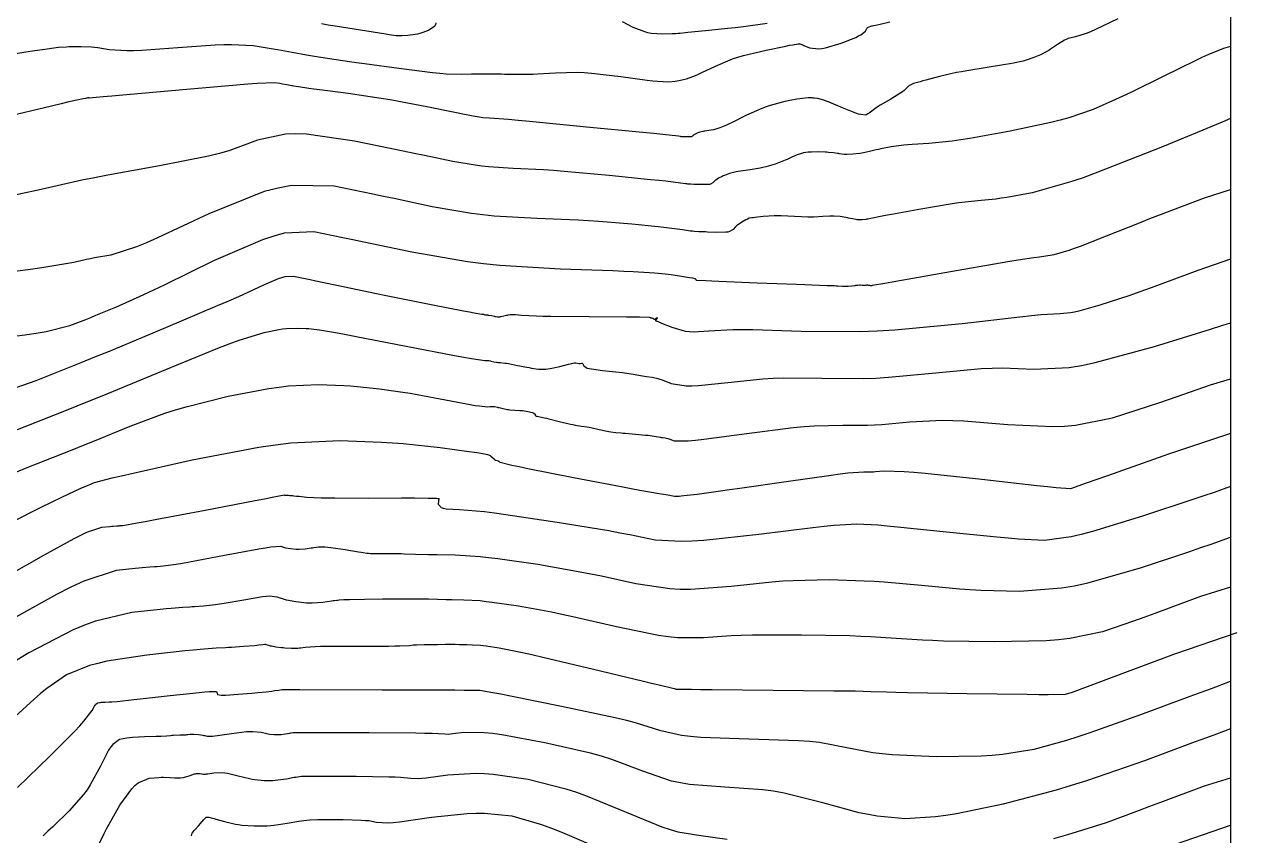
# Model space of a CAD drawing. Header units: metres. Extents: x 837117 to 838479, y 1189012 to 1191015.
# Drawn here: x 838353.4 to 838477.1, y 1190244.9 to 1190327.7 of the extents above; entities that cross this region are included whole.
import ezdxf

# ---------------------------------------------------------------- set-up
doc = ezdxf.new("R2010")
doc.units = ezdxf.units.M
doc.header["$LTSCALE"] = 0.3
for name, color, linetype in [('COTAS 10', 1, 'Continuous'), ('COTAS INT', 252, 'Continuous'), ('MARCO IMP', 130, 'Continuous')]:
    doc.layers.add(name, color=color, linetype=linetype)

msp = doc.modelspace()

# ---------------------------------------------------------------- linework, layer by layer
at = {"layer": 'COTAS 10'}
for points in [[(838476.51, 1190318.05), (838475.66, 1190317.7), (838469.57, 1190315.18), (838462.97, 1190312.58), (838461.46, 1190312.03), (838460.09, 1190311.56), (838456.27, 1190310.49), (838453.69, 1190310.02), (838453.1, 1190309.93), (838452.57, 1190309.85), (838451.07, 1190309.7), (838449.42, 1190309.54), (838448.79, 1190309.45), (838448.09, 1190309.35), (838444.91, 1190308.82), (838441.9, 1190308.28), (838441.29, 1190308.17), (838440.79, 1190308.07), (838439.82, 1190307.88), (838439.49, 1190307.81), (838439.39, 1190307.79), (838439.29, 1190307.78), (838438.91, 1190307.74), (838438.52, 1190307.73), (838438.42, 1190307.74), (838438.31, 1190307.75), (838437.95, 1190307.82), (838437.54, 1190307.91), (838437.41, 1190307.94), (838437.26, 1190307.97), (838436.68, 1190308.06), (838436.02, 1190308.12), (838435.83, 1190308.12), (838435.63, 1190308.12), (838434.89, 1190308.06), (838433.99, 1190308.01), (838433.69, 1190308), (838433.37, 1190308.01), (838432.03, 1190308.08), (838430.64, 1190308.15), (838430.29, 1190308.15), (838429.95, 1190308.15), (838428.83, 1190308.07), (838427.98, 1190307.97), (838427.81, 1190307.95), (838427.67, 1190307.93), (838427.39, 1190307.89), (838427.22, 1190307.8), (838427.14, 1190307.76), (838427.06, 1190307.72), (838426.64, 1190307.48), (838426.2, 1190307.19), (838426.1, 1190307.11), (838426.01, 1190307.03), (838425.75, 1190306.75), (838425.37, 1190306.53), (838425.21, 1190306.49), (838425.01, 1190306.47), (838424.09, 1190306.45), (838423.14, 1190306.49), (838422.93, 1190306.5), (838422.74, 1190306.51), (838422.24, 1190306.52), (838421.77, 1190306.55), (838421.6, 1190306.56), (838421.41, 1190306.59), (838420.58, 1190306.71), (838419.22, 1190306.89), (838418.69, 1190306.95), (838418.1, 1190307.02), (838415.42, 1190307.29), (838412.04, 1190307.56), (838411.01, 1190307.63), (838409.94, 1190307.69), (838405.73, 1190307.86), (838401.36, 1190308.12), (838400.2, 1190308.25), (838399.05, 1190308.39), (838395.06, 1190309.07), (838391.17, 1190309.89), (838390.09, 1190310.11), (838389, 1190310.34), (838385.06, 1190311.15), (838380.69, 1190311.22), (838379.33, 1190310.97), (838377.91, 1190310.61), (838372.26, 1190308.36), (838367.04, 1190305.89), (838365.9, 1190305.39), (838364.88, 1190304.97), (838362.26, 1190304.14), (838360.61, 1190303.84), (838360.19, 1190303.76), (838359.79, 1190303.68), (838358.49, 1190303.39), (838356.23, 1190302.99), (838355.23, 1190302.84), (838354.07, 1190302.68), (838348.49, 1190301.94)], [(838476.51, 1190285.94), (838470.17, 1190283.82), (838463.96, 1190281.62), (838462.76, 1190281.2), (838461.79, 1190280.86), (838460.17, 1190280.29), (838458.7, 1190280.41), (838457.82, 1190280.5), (838456.74, 1190280.62), (838451.12, 1190281.24), (838445.36, 1190281.85), (838444.18, 1190281.96), (838443.19, 1190282.04), (838441.12, 1190282.1), (838440.28, 1190282.03), (838440.06, 1190282.01), (838439.84, 1190282), (838439.1, 1190282.01), (838437.46, 1190281.88), (838436.67, 1190281.78), (838435.74, 1190281.66), (838431.18, 1190281.02), (838426.43, 1190280.34), (838425.39, 1190280.19), (838424.46, 1190280.06), (838422.08, 1190279.73), (838420.73, 1190279.57), (838420.46, 1190279.54), (838420.24, 1190279.52), (838419.78, 1190279.51), (838419.44, 1190279.58), (838419.28, 1190279.61), (838419.1, 1190279.64), (838418.21, 1190279.78), (838416.23, 1190280.14), (838415.35, 1190280.3), (838414.33, 1190280.5), (838409.47, 1190281.43), (838404.81, 1190282.35), (838403.91, 1190282.54), (838403.18, 1190282.69), (838401.98, 1190282.99), (838401.89, 1190283.08), (838401.86, 1190283.09), (838401.82, 1190283.11), (838401.68, 1190283.14), (838401.52, 1190283.19), (838401.48, 1190283.22), (838401.43, 1190283.25), (838401.24, 1190283.43), (838401.05, 1190283.61), (838401, 1190283.65), (838400.94, 1190283.69), (838400.73, 1190283.78), (838399.85, 1190283.93), (838399.38, 1190284), (838398.8, 1190284.08), (838395.85, 1190284.48), (838392.08, 1190284.88), (838390.99, 1190284.96), (838389.87, 1190285.04), (838385.62, 1190285.2), (838380.63, 1190284.95), (838379.05, 1190284.76), (838377.37, 1190284.52), (838370.57, 1190283.22), (838364.54, 1190281.87), (838363.35, 1190281.6), (838362.37, 1190281.37), (838360.57, 1190280.9), (838360.08, 1190280.7), (838359.93, 1190280.64), (838359.78, 1190280.57), (838359.16, 1190280.33), (838357.22, 1190279.42), (838356.24, 1190278.94), (838355.05, 1190278.35), (838349.16, 1190275.42)], [(838352.73, 1190249.84), (838355.99, 1190253), (838358.58, 1190255.59), (838359.1, 1190256.14), (838359.52, 1190256.61), (838360.35, 1190257.68), (838360.59, 1190258.15), (838360.65, 1190258.25), (838360.71, 1190258.32), (838360.91, 1190258.47), (838361.14, 1190258.51), (838361.21, 1190258.52), (838361.3, 1190258.53), (838361.66, 1190258.54), (838362.09, 1190258.56), (838362.22, 1190258.57), (838362.36, 1190258.58), (838362.9, 1190258.62), (838364.08, 1190258.75), (838364.62, 1190258.8), (838365.26, 1190258.88), (838368.33, 1190259.22), (838371.29, 1190259.54), (838371.86, 1190259.59), (838372.31, 1190259.63), (838373.05, 1190259.63), (838373.08, 1190259.53), (838373.09, 1190259.5), (838373.1, 1190259.46), (838373.15, 1190259.34), (838373.51, 1190259.26), (838373.71, 1190259.25), (838373.96, 1190259.26), (838375.25, 1190259.35), (838376.65, 1190259.47), (838376.97, 1190259.5), (838377.27, 1190259.53), (838378.1, 1190259.61), (838378.7, 1190259.68), (838378.84, 1190259.7), (838378.98, 1190259.72), (838379.41, 1190259.78), (838379.72, 1190259.82), (838379.78, 1190259.83), (838379.83, 1190259.84), (838379.92, 1190259.85), (838379.94, 1190259.84), (838379.95, 1190259.84), (838379.96, 1190259.84), (838379.99, 1190259.84), (838380, 1190259.84), (838380.02, 1190259.84), (838380.02, 1190259.84), (838380.02, 1190259.84), (838380.03, 1190259.84), (838381.55, 1190259.84), (838389.93, 1190259.81), (838396.16, 1190259.79), (838397.35, 1190259.79), (838398.3, 1190259.78), (838399.83, 1190259.77), (838399.84, 1190259.77), (838399.85, 1190259.77), (838399.86, 1190259.78), (838399.92, 1190259.78), (838401.23, 1190259.54), (838402.04, 1190259.38), (838403.04, 1190259.18), (838408.24, 1190258.14), (838413.71, 1190256.98), (838414.87, 1190256.7), (838415.87, 1190256.44), (838418.24, 1190255.68), (838420.48, 1190255.16), (838421.4, 1190255.06), (838422.46, 1190254.97), (838427.37, 1190254.81), (838432.42, 1190254.64), (838433.56, 1190254.55), (838434.58, 1190254.45), (838437.37, 1190253.93), (838440.02, 1190253.4), (838440.96, 1190253.3), (838441.99, 1190253.21), (838446.46, 1190253.01), (838451.07, 1190253.08), (838452.18, 1190253.14), (838453.23, 1190253.23), (838456.46, 1190253.74), (838459.81, 1190254.67), (838460.95, 1190255.04), (838462.18, 1190255.44), (838467.34, 1190257.28), (838472.38, 1190259.15), (838473.52, 1190259.57), (838474.55, 1190259.95), (838476.51, 1190260.68)]]:
    msp.add_lwpolyline(points, dxfattribs=at)
at = {"layer": 'COTAS INT'}
for points in [[(838349.13, 1190324.11), (838353.59, 1190324.85), (838354.51, 1190324.99), (838355.28, 1190325.11), (838356.93, 1190325.34), (838357.73, 1190325.39), (838357.98, 1190325.4), (838358.23, 1190325.4), (838359.22, 1190325.41), (838360.3, 1190325.36), (838360.61, 1190325.34), (838360.92, 1190325.3), (838362.08, 1190325.11), (838363.88, 1190325), (838364.6, 1190325.01), (838365.41, 1190325.04), (838369.11, 1190325.31), (838372.91, 1190325.58), (838373.78, 1190325.61), (838374.57, 1190325.62), (838376.77, 1190325.5), (838378.41, 1190325.25), (838378.84, 1190325.18), (838379.27, 1190325.1), (838380.76, 1190324.83), (838382.22, 1190324.56), (838382.63, 1190324.48), (838383.04, 1190324.41), (838384.57, 1190324.17), (838386.6, 1190323.88), (838387.33, 1190323.77), (838388.14, 1190323.66), (838391.66, 1190323.19), (838395.08, 1190322.77), (838395.82, 1190322.69), (838396.46, 1190322.63), (838398.05, 1190322.57), (838399.07, 1190322.61), (838399.36, 1190322.62), (838399.65, 1190322.63), (838400.71, 1190322.63), (838401.81, 1190322.61), (838402.12, 1190322.61), (838402.43, 1190322.6), (838403.58, 1190322.57), (838404.92, 1190322.57), (838405.34, 1190322.58), (838405.79, 1190322.61), (838407.63, 1190322.73), (838409.87, 1190322.78), (838410.57, 1190322.74), (838411.31, 1190322.69), (838414.28, 1190322.35), (838416.98, 1190321.98), (838417.55, 1190321.91), (838418.04, 1190321.86), (838419.18, 1190321.79), (838419.84, 1190321.86), (838420.04, 1190321.89), (838420.23, 1190321.93), (838420.99, 1190322.12), (838421.92, 1190322.46), (838422.23, 1190322.59), (838422.57, 1190322.74), (838423.96, 1190323.41), (838425.69, 1190324.14), (838426.23, 1190324.32), (838426.81, 1190324.49), (838429.11, 1190325.05), (838431.13, 1190325.45), (838431.52, 1190325.53), (838431.84, 1190325.59), (838432.39, 1190325.69), (838432.47, 1190325.69), (838432.49, 1190325.69), (838432.51, 1190325.68), (838432.57, 1190325.68), (838432.76, 1190325.61), (838432.86, 1190325.57), (838432.98, 1190325.52), (838433.56, 1190325.28), (838434.49, 1190325.17), (838434.82, 1190325.2), (838435.19, 1190325.27), (838436.78, 1190325.75), (838438.27, 1190326.34), (838438.56, 1190326.48), (838438.8, 1190326.61), (838439.25, 1190326.98), (838439.38, 1190327.23), (838439.42, 1190327.28), (838439.46, 1190327.33), (838439.63, 1190327.43), (838439.89, 1190327.5), (838439.99, 1190327.52), (838440.1, 1190327.55), (838440.63, 1190327.65), (838441.75, 1190327.93)], [(838465.01, 1190328.24), (838462.73, 1190327.14), (838462.23, 1190326.92), (838461.79, 1190326.74), (838460.68, 1190326.4), (838459.95, 1190326.21), (838459.75, 1190326.13), (838459.55, 1190326.04), (838458.84, 1190325.6), (838458.14, 1190325.12), (838457.95, 1190325), (838457.76, 1190324.89), (838457.1, 1190324.55), (838456.43, 1190324.27), (838456.24, 1190324.21), (838456.05, 1190324.14), (838455.35, 1190323.92), (838454.35, 1190323.7), (838453.97, 1190323.63), (838453.55, 1190323.56), (838451.67, 1190323.27), (838449.61, 1190322.94), (838449.07, 1190322.84), (838448.55, 1190322.74), (838446.81, 1190322.34), (838445.4, 1190321.98), (838445.1, 1190321.9), (838444.83, 1190321.82), (838444.16, 1190321.63), (838443.81, 1190321.48), (838443.73, 1190321.44), (838443.67, 1190321.39), (838443.52, 1190321.21), (838443.21, 1190320.92), (838443.05, 1190320.8), (838442.85, 1190320.67), (838441.83, 1190320.04), (838440.77, 1190319.42), (838440.54, 1190319.28), (838440.35, 1190319.15), (838439.89, 1190318.82), (838439.63, 1190318.62), (838439.57, 1190318.57), (838439.5, 1190318.53), (838439.28, 1190318.4), (838438.79, 1190318.46), (838438.56, 1190318.52), (838438.28, 1190318.62), (838436.93, 1190319.16), (838435.56, 1190319.72), (838435.26, 1190319.84), (838435.01, 1190319.93), (838434.41, 1190320.1), (838434.04, 1190320.14), (838433.93, 1190320.15), (838433.82, 1190320.16), (838433.41, 1190320.17), (838432.79, 1190320.11), (838432.55, 1190320.08), (838432.27, 1190320.03), (838431.02, 1190319.8), (838429.53, 1190319.4), (838429.11, 1190319.25), (838428.67, 1190319.09), (838427.06, 1190318.36), (838425.64, 1190317.66), (838425.34, 1190317.51), (838425.07, 1190317.39), (838424.41, 1190317.11), (838423.99, 1190316.98), (838423.87, 1190316.95), (838423.75, 1190316.92), (838423.29, 1190316.85), (838422.86, 1190316.79), (838422.76, 1190316.77), (838422.66, 1190316.75), (838422.37, 1190316.68), (838422.14, 1190316.6), (838422.08, 1190316.57), (838422.03, 1190316.55), (838421.87, 1190316.47), (838421.75, 1190316.39), (838421.72, 1190316.37), (838421.69, 1190316.34), (838421.62, 1190316.26), (838421.52, 1190316.2), (838421.47, 1190316.19), (838421.41, 1190316.19), (838421.15, 1190316.18), (838420.89, 1190316.19), (838420.83, 1190316.2), (838420.77, 1190316.2), (838420.63, 1190316.2), (838420.5, 1190316.21), (838420.45, 1190316.21), (838420.4, 1190316.22), (838420.17, 1190316.25), (838418.57, 1190316.42), (838417.66, 1190316.52), (838416.54, 1190316.63), (838410.81, 1190317.19), (838404.99, 1190317.75), (838403.82, 1190317.86), (838402.84, 1190317.95), (838400.89, 1190318.1), (838400.21, 1190318.15), (838400.03, 1190318.17), (838399.85, 1190318.19), (838399.23, 1190318.29), (838398.17, 1190318.51), (838397.71, 1190318.61), (838397.18, 1190318.72), (838394.69, 1190319.23), (838391.63, 1190319.81), (838390.75, 1190319.96), (838389.85, 1190320.1), (838386.47, 1190320.6), (838383.57, 1190320.99), (838382.98, 1190321.07), (838382.47, 1190321.14), (838381.41, 1190321.28), (838380.94, 1190321.36), (838380.81, 1190321.38), (838380.68, 1190321.4), (838380.23, 1190321.49), (838379.78, 1190321.57), (838379.64, 1190321.59), (838379.51, 1190321.62), (838379, 1190321.69), (838377.19, 1190321.63), (838376.23, 1190321.56), (838375.07, 1190321.47), (838369.22, 1190320.97), (838363.47, 1190320.45), (838362.37, 1190320.35), (838361.49, 1190320.27), (838360.06, 1190320.15), (838360.03, 1190320.15), (838360.01, 1190320.16), (838359.98, 1190320.16), (838359.95, 1190320.16), (838359.93, 1190320.16), (838359.91, 1190320.16), (838359.82, 1190320.14), (838359.78, 1190320.14), (838359.72, 1190320.12), (838359.43, 1190320.08), (838357.97, 1190319.75), (838357.18, 1190319.56), (838356.22, 1190319.33), (838351.33, 1190318.16)], [(838429.24, 1190327.77), (838428.05, 1190327.6), (838427.77, 1190327.56), (838427.52, 1190327.53), (838426.82, 1190327.42), (838425.95, 1190327.31), (838425.59, 1190327.27), (838425.18, 1190327.23), (838423.29, 1190327.04), (838421.49, 1190326.87), (838421.14, 1190326.84), (838420.85, 1190326.81), (838420.35, 1190326.75), (838420.27, 1190326.74), (838420.25, 1190326.73), (838420.23, 1190326.73), (838420.16, 1190326.72), (838419.87, 1190326.71), (838419.71, 1190326.7), (838419.52, 1190326.7), (838418.56, 1190326.66), (838417.39, 1190326.75), (838417.06, 1190326.81), (838416.73, 1190326.9), (838415.54, 1190327.35), (838414.47, 1190327.94)], [(838395.42, 1190327.83), (838395.4, 1190327.65), (838395.32, 1190327.49), (838394.68, 1190327.03), (838393.78, 1190326.73), (838393.55, 1190326.67), (838393.32, 1190326.62), (838392.56, 1190326.52), (838391.95, 1190326.5), (838391.81, 1190326.49), (838391.69, 1190326.49), (838391.37, 1190326.51), (838390.67, 1190326.61), (838390.31, 1190326.67), (838387.73, 1190327.06), (838385.15, 1190327.47), (838384.45, 1190327.59), (838383.75, 1190327.71)], [(838476.51, 1190325.42), (838475.78, 1190325.2), (838474.2, 1190324.57), (838473.58, 1190324.29), (838472.88, 1190323.96), (838469.69, 1190322.39), (838466.33, 1190320.73), (838465.52, 1190320.34), (838464.77, 1190319.99), (838462.48, 1190318.98), (838460, 1190318.15), (838459.13, 1190317.91), (838458.17, 1190317.67), (838454.03, 1190316.78), (838449.92, 1190316.03), (838448.97, 1190315.88), (838448.11, 1190315.75), (838445.72, 1190315.51), (838444.01, 1190315.42), (838443.58, 1190315.38), (838443.18, 1190315.34), (838441.89, 1190315.16), (838440.84, 1190314.97), (838440.59, 1190314.92), (838440.36, 1190314.87), (838439.67, 1190314.7), (838439.05, 1190314.57), (838438.87, 1190314.54), (838438.68, 1190314.51), (838437.97, 1190314.44), (838437.34, 1190314.4), (838437.2, 1190314.4), (838437.08, 1190314.4), (838436.8, 1190314.43), (838436.57, 1190314.47), (838436.49, 1190314.49), (838436.4, 1190314.5), (838436, 1190314.56), (838435.48, 1190314.61), (838435.32, 1190314.62), (838435.14, 1190314.63), (838434.44, 1190314.65), (838433.74, 1190314.64), (838433.57, 1190314.63), (838433.41, 1190314.62), (838432.93, 1190314.56), (838432.52, 1190314.44), (838432.4, 1190314.4), (838432.28, 1190314.36), (838431.82, 1190314.15), (838431.27, 1190313.9), (838431.08, 1190313.82), (838430.88, 1190313.74), (838430.04, 1190313.42), (838429.08, 1190313.12), (838428.8, 1190313.06), (838428.52, 1190313), (838427.48, 1190312.84), (838426.5, 1190312.71), (838426.27, 1190312.66), (838426.05, 1190312.62), (838425.38, 1190312.45), (838424.87, 1190312.26), (838424.74, 1190312.21), (838424.62, 1190312.16), (838424.26, 1190311.97), (838423.98, 1190311.79), (838423.91, 1190311.74), (838423.85, 1190311.69), (838423.69, 1190311.51), (838423.44, 1190311.37), (838423.34, 1190311.34), (838423.21, 1190311.32), (838422.62, 1190311.32), (838422.01, 1190311.34), (838421.88, 1190311.35), (838421.76, 1190311.35), (838421.44, 1190311.36), (838421.13, 1190311.38), (838421.02, 1190311.39), (838420.9, 1190311.4), (838420.38, 1190311.48), (838418.9, 1190311.66), (838418.18, 1190311.73), (838417.32, 1190311.82), (838413.11, 1190312.24), (838408.52, 1190312.66), (838407.42, 1190312.75), (838406.39, 1190312.82), (838403.31, 1190312.98), (838400.79, 1190313.14), (838400.11, 1190313.21), (838399.45, 1190313.29), (838397.14, 1190313.68), (838394.25, 1190314.29), (838393.21, 1190314.5), (838392.08, 1190314.74), (838387.14, 1190315.75), (838382.22, 1190316.46), (838381.09, 1190316.5), (838380.07, 1190316.48), (838377.24, 1190315.84), (838374.39, 1190314.79), (838373.36, 1190314.51), (838372.22, 1190314.23), (838367.24, 1190313.24), (838361.94, 1190312.28), (838360.6, 1190312.02), (838359.32, 1190311.76), (838355.17, 1190310.83), (838351.33, 1190310)], [(838348.09, 1190295.33), (838353.49, 1190295.99), (838354.64, 1190296.16), (838355.65, 1190296.33), (838358.09, 1190296.94), (838359.72, 1190297.58), (838360.21, 1190297.78), (838360.73, 1190298), (838362.77, 1190298.84), (838365.62, 1190300.12), (838366.65, 1190300.6), (838367.79, 1190301.15), (838372.77, 1190303.58), (838377.78, 1190305.74), (838378.94, 1190306.11), (838379.99, 1190306.39), (838382.97, 1190306.55), (838385.92, 1190305.94), (838386.96, 1190305.73), (838388.09, 1190305.49), (838392.97, 1190304.46), (838398.65, 1190303.49), (838400.28, 1190303.29), (838401.94, 1190303.11), (838408.14, 1190302.73), (838413.49, 1190302.55), (838414.61, 1190302.51), (838415.57, 1190302.47), (838417.73, 1190302.34), (838418.83, 1190302.22), (838419.13, 1190302.18), (838419.43, 1190302.14), (838420.48, 1190301.99), (838421.31, 1190301.85), (838421.61, 1190301.8), (838421.84, 1190301.76), (838421.87, 1190301.74), (838421.87, 1190301.74), (838421.88, 1190301.73), (838421.91, 1190301.68), (838421.94, 1190301.63), (838421.95, 1190301.62), (838421.96, 1190301.61), (838422, 1190301.59), (838422.97, 1190301.54), (838423.57, 1190301.52), (838424.31, 1190301.49), (838428.19, 1190301.32), (838432.22, 1190301.16), (838433.06, 1190301.12), (838433.77, 1190301.1), (838435.36, 1190301.04), (838436.09, 1190301.02), (838436.27, 1190301.01), (838436.43, 1190301), (838436.91, 1190300.97), (838437.3, 1190300.95), (838437.4, 1190300.95), (838437.5, 1190300.95), (838437.85, 1190300.99), (838438.15, 1190301.03), (838438.22, 1190301.05), (838438.28, 1190301.06), (838438.48, 1190301.08), (838438.64, 1190301.09), (838438.69, 1190301.09), (838438.74, 1190301.09), (838438.93, 1190301.08), (838439.11, 1190301.07), (838439.15, 1190301.07), (838439.19, 1190301.07), (838439.32, 1190301.08), (838439.41, 1190301.09), (838439.47, 1190301.09), (838439.55, 1190301.08), (838439.63, 1190301.07), (838439.65, 1190301.07), (838439.67, 1190301.06), (838439.73, 1190301.05), (838439.77, 1190301.04), (838439.79, 1190301.04), (838439.8, 1190301.04), (838439.85, 1190301.04), (838439.91, 1190301.04), (838439.92, 1190301.05), (838439.93, 1190301.05), (838439.98, 1190301.06), (838441.22, 1190301.28), (838441.99, 1190301.42), (838442.94, 1190301.59), (838447.93, 1190302.47), (838452.99, 1190303.36), (838454, 1190303.53), (838454.83, 1190303.66), (838456.42, 1190303.89), (838457.02, 1190303.95), (838457.23, 1190303.98), (838457.47, 1190304.02), (838458.5, 1190304.21), (838460.04, 1190304.64), (838460.59, 1190304.83), (838461.19, 1190305.05), (838463.84, 1190306.09), (838467.2, 1190307.44), (838468.26, 1190307.86), (838469.37, 1190308.29), (838473.84, 1190309.98), (838476.51, 1190310.83)], [(838476.51, 1190303.72), (838473.17, 1190302.55), (838468.39, 1190300.79), (838467.26, 1190300.39), (838466.22, 1190300.03), (838463.17, 1190299.02), (838461.04, 1190298.42), (838460.57, 1190298.31), (838460.16, 1190298.23), (838459.12, 1190298.14), (838457.17, 1190298.03), (838456.18, 1190297.94), (838455, 1190297.82), (838449.12, 1190297.14), (838442.25, 1190296.49), (838440.45, 1190296.39), (838438.69, 1190296.32), (838432.68, 1190296.35), (838427.76, 1190296.51), (838426.68, 1190296.52), (838425.72, 1190296.51), (838423.28, 1190296.37), (838421.71, 1190296.28), (838421.3, 1190296.31), (838420.89, 1190296.36), (838419.52, 1190296.74), (838418.47, 1190297.17), (838418.27, 1190297.25), (838418.11, 1190297.32), (838417.84, 1190297.44), (838417.86, 1190297.48), (838417.87, 1190297.5), (838417.89, 1190297.53), (838417.98, 1190297.65), (838418.04, 1190297.74), (838418.03, 1190297.75), (838418.02, 1190297.75), (838417.91, 1190297.68), (838417.77, 1190297.58), (838417.74, 1190297.57), (838417.71, 1190297.57), (838417.65, 1190297.6), (838417.6, 1190297.66), (838417.58, 1190297.67), (838417.56, 1190297.68), (838417.48, 1190297.71), (838417.38, 1190297.72), (838417.35, 1190297.73), (838417.32, 1190297.74), (838417.21, 1190297.76), (838416.19, 1190297.79), (838415.59, 1190297.8), (838414.86, 1190297.81), (838411.07, 1190297.83), (838407.16, 1190297.87), (838406.35, 1190297.89), (838405.67, 1190297.9), (838404.17, 1190297.97), (838403.55, 1190298.03), (838403.41, 1190298.04), (838403.29, 1190298.05), (838403, 1190298.04), (838402.78, 1190298), (838402.71, 1190297.99), (838402.64, 1190297.97), (838402.35, 1190297.9), (838402.06, 1190297.84), (838401.99, 1190297.83), (838401.92, 1190297.82), (838401.71, 1190297.82), (838401.5, 1190297.85), (838401.44, 1190297.87), (838401.37, 1190297.88), (838401.09, 1190297.93), (838400.82, 1190297.98), (838400.77, 1190297.99), (838400.72, 1190298), (838400.59, 1190298.01), (838400.51, 1190298.02), (838400.48, 1190298.02), (838400.46, 1190298.02), (838400.39, 1190298.04), (838400.32, 1190298.06), (838400.31, 1190298.06), (838400.29, 1190298.06), (838400.24, 1190298.07), (838400.19, 1190298.08), (838400.18, 1190298.08), (838400.17, 1190298.08), (838400.12, 1190298.07), (838399.32, 1190298.21), (838398.84, 1190298.31), (838398.24, 1190298.42), (838395.12, 1190299.03), (838391.36, 1190299.78), (838390.36, 1190299.98), (838389.38, 1190300.18), (838385.98, 1190300.89), (838383.19, 1190301.47), (838382.6, 1190301.6), (838382.09, 1190301.7), (838380.89, 1190301.95), (838380, 1190301.91), (838379.68, 1190301.82), (838379.34, 1190301.71), (838377.84, 1190301.07), (838375.28, 1190299.89), (838374.26, 1190299.45), (838373.11, 1190298.95), (838367.84, 1190296.71), (838362.08, 1190294.32), (838360.61, 1190293.72), (838359.2, 1190293.15), (838354.6, 1190291.31), (838350.49, 1190289.9)], [(838351.1, 1190285.69), (838357.92, 1190288.39), (838359.75, 1190289.13), (838361.56, 1190289.86), (838367.89, 1190292.48), (838373.19, 1190294.63), (838374.34, 1190295.08), (838375.36, 1190295.45), (838377.89, 1190296.25), (838379.41, 1190296.54), (838379.79, 1190296.6), (838380.14, 1190296.64), (838381.26, 1190296.7), (838382.2, 1190296.66), (838382.45, 1190296.64), (838382.7, 1190296.62), (838383.54, 1190296.53), (838385.38, 1190296.21), (838386.26, 1190296.05), (838387.3, 1190295.85), (838392.38, 1190294.86), (838397.33, 1190293.91), (838398.29, 1190293.73), (838399.07, 1190293.58), (838400.41, 1190293.37), (838400.58, 1190293.4), (838400.62, 1190293.4), (838400.67, 1190293.4), (838400.82, 1190293.38), (838400.99, 1190293.34), (838401.05, 1190293.33), (838401.33, 1190293.26), (838401.59, 1190293.21), (838401.66, 1190293.2), (838401.74, 1190293.19), (838402.02, 1190293.17), (838402.47, 1190293.13), (838402.64, 1190293.1), (838402.84, 1190293.07), (838403.74, 1190292.89), (838404.7, 1190292.7), (838404.94, 1190292.66), (838405.17, 1190292.62), (838405.89, 1190292.51), (838406.61, 1190292.5), (838406.84, 1190292.53), (838407.09, 1190292.56), (838408.08, 1190292.77), (838408.96, 1190293), (838409.14, 1190293.05), (838409.28, 1190293.08), (838409.53, 1190293.15), (838409.62, 1190293.14), (838409.65, 1190293.14), (838409.69, 1190293.14), (838409.87, 1190293.11), (838410.06, 1190293.08), (838410.11, 1190293.08), (838410.15, 1190293.09), (838410.27, 1190293.11), (838410.36, 1190293.1), (838410.39, 1190293.07), (838410.41, 1190293.04), (838410.51, 1190292.84), (838410.87, 1190292.62), (838411.06, 1190292.57), (838411.29, 1190292.52), (838412.43, 1190292.38), (838413.77, 1190292.24), (838414.12, 1190292.2), (838414.45, 1190292.16), (838415.57, 1190291.99), (838416.5, 1190291.82), (838416.72, 1190291.79), (838416.92, 1190291.75), (838417.5, 1190291.67), (838418.08, 1190291.54), (838418.28, 1190291.48), (838418.5, 1190291.41), (838419.44, 1190291.05), (838420.96, 1190290.81), (838421.55, 1190290.8), (838422.21, 1190290.83), (838425.21, 1190291.15), (838428.8, 1190291.52), (838429.83, 1190291.58), (838430.88, 1190291.61), (838434.82, 1190291.57), (838439.07, 1190291.55), (838440.32, 1190291.6), (838441.6, 1190291.67), (838446.45, 1190292.13), (838451.06, 1190292.56), (838452.18, 1190292.61), (838453.23, 1190292.64), (838456.45, 1190292.51), (838460.03, 1190292.67), (838461.3, 1190292.88), (838462.7, 1190293.17), (838468.76, 1190294.81), (838474.46, 1190296.58), (838475.63, 1190296.95), (838476.51, 1190297.22)], [(838349.2, 1190280.62), (838353.72, 1190282.46), (838358.32, 1190284.28), (838359.49, 1190284.74), (838360.6, 1190285.2), (838364.23, 1190286.69), (838367.78, 1190288), (838368.85, 1190288.34), (838369.95, 1190288.66), (838374.23, 1190289.74), (838378.39, 1190290.53), (838379.42, 1190290.68), (838380.39, 1190290.79), (838383.44, 1190290.95), (838386.04, 1190290.85), (838386.72, 1190290.8), (838387.39, 1190290.75), (838389.69, 1190290.51), (838392.07, 1190290.15), (838392.79, 1190290.04), (838393.53, 1190289.91), (838396.42, 1190289.37), (838398.94, 1190288.9), (838399.44, 1190288.81), (838399.86, 1190288.75), (838400.7, 1190288.67), (838400.98, 1190288.71), (838401.06, 1190288.71), (838401.14, 1190288.71), (838401.41, 1190288.68), (838401.7, 1190288.62), (838401.79, 1190288.6), (838401.89, 1190288.58), (838402.28, 1190288.48), (838402.71, 1190288.39), (838402.84, 1190288.38), (838402.97, 1190288.36), (838403.98, 1190288.3), (838404.12, 1190288.29), (838404.27, 1190288.27), (838404.82, 1190288.18), (838405.27, 1190288.07), (838405.36, 1190288.04), (838405.43, 1190288.01), (838405.54, 1190287.92), (838405.56, 1190287.85), (838405.56, 1190287.83), (838405.57, 1190287.82), (838405.59, 1190287.77), (838405.68, 1190287.72), (838405.72, 1190287.71), (838405.77, 1190287.7), (838406.02, 1190287.64), (838406.5, 1190287.53), (838406.71, 1190287.49), (838406.94, 1190287.43), (838408.02, 1190287.17), (838409.15, 1190286.9), (838409.4, 1190286.85), (838409.64, 1190286.8), (838410.28, 1190286.7), (838410.86, 1190286.61), (838411.05, 1190286.58), (838411.25, 1190286.54), (838412.08, 1190286.36), (838412.89, 1190286.19), (838413.08, 1190286.16), (838413.26, 1190286.12), (838413.78, 1190286.05), (838414.34, 1190286), (838414.55, 1190285.99), (838414.78, 1190285.97), (838415.8, 1190285.88), (838416.83, 1190285.78), (838417.07, 1190285.76), (838417.29, 1190285.73), (838417.91, 1190285.64), (838418.35, 1190285.57), (838418.46, 1190285.55), (838418.55, 1190285.53), (838418.82, 1190285.5), (838419.09, 1190285.43), (838419.19, 1190285.41), (838419.29, 1190285.37), (838419.73, 1190285.2), (838421.17, 1190285.19), (838421.9, 1190285.26), (838422.78, 1190285.35), (838427.15, 1190285.93), (838431.88, 1190286.54), (838432.99, 1190286.64), (838434.01, 1190286.72), (838436.96, 1190286.79), (838439.46, 1190286.78), (838440.19, 1190286.81), (838440.94, 1190286.85), (838443.79, 1190287.12), (838447.12, 1190287.3), (838448.18, 1190287.28), (838449.29, 1190287.24), (838453.79, 1190286.87), (838458.38, 1190286.64), (838459.56, 1190286.69), (838460.7, 1190286.79), (838464.46, 1190287.55), (838468.12, 1190288.72), (838469.2, 1190289.07), (838470.29, 1190289.44), (838474.46, 1190290.89), (838476.51, 1190291.51)], [(838476.51, 1190280.52), (838474.82, 1190279.94), (838473.79, 1190279.59), (838472.65, 1190279.21), (838467.53, 1190277.5), (838462.41, 1190275.93), (838461.27, 1190275.63), (838460.24, 1190275.4), (838457.53, 1190275.03), (838454.82, 1190275.18), (838453.8, 1190275.26), (838452.65, 1190275.36), (838447.53, 1190275.88), (838442.54, 1190276.4), (838441.47, 1190276.5), (838440.55, 1190276.58), (838438.36, 1190276.71), (838436.05, 1190276.55), (838435.05, 1190276.45), (838433.88, 1190276.32), (838428.36, 1190275.64), (838422.76, 1190275.04), (838421.54, 1190274.96), (838420.47, 1190274.92), (838417.81, 1190275.08), (838415.23, 1190275.61), (838414.21, 1190275.79), (838413.06, 1190276), (838407.81, 1190276.87), (838402.56, 1190277.66), (838401.41, 1190277.81), (838400.39, 1190277.94), (838397.83, 1190278.14), (838396.47, 1190278.24), (838396.21, 1190278.3), (838396.01, 1190278.37), (838395.7, 1190278.71), (838395.73, 1190279.06), (838395.74, 1190279.13), (838395.74, 1190279.18), (838395.75, 1190279.28), (838395.74, 1190279.29), (838395.74, 1190279.29), (838395.73, 1190279.3), (838395.72, 1190279.29), (838395.71, 1190279.29), (838395.71, 1190279.29), (838395.7, 1190279.29), (838395.69, 1190279.29), (838395.69, 1190279.29), (838395.68, 1190279.29), (838395.65, 1190279.29), (838395.48, 1190279.3), (838395.38, 1190279.3), (838395.26, 1190279.3), (838394.65, 1190279.32), (838393.26, 1190279.33), (838392.64, 1190279.33), (838391.93, 1190279.33), (838388.53, 1190279.32), (838385.1, 1190279.33), (838384.37, 1190279.34), (838383.73, 1190279.35), (838382.23, 1190279.42), (838381.49, 1190279.5), (838381.34, 1190279.51), (838381.21, 1190279.53), (838380.92, 1190279.56), (838380.8, 1190279.57), (838380.76, 1190279.57), (838380.74, 1190279.58), (838380.65, 1190279.58), (838380.56, 1190279.59), (838380.54, 1190279.59), (838380.51, 1190279.6), (838380.4, 1190279.61), (838380.31, 1190279.63), (838380.29, 1190279.63), (838380.27, 1190279.63), (838380.22, 1190279.63), (838380.2, 1190279.63), (838380.19, 1190279.63), (838380.18, 1190279.62), (838380.14, 1190279.62), (838380.1, 1190279.62), (838380.08, 1190279.62), (838380.04, 1190279.62), (838380.01, 1190279.63), (838380, 1190279.63), (838379.99, 1190279.63), (838379.97, 1190279.64), (838378.73, 1190279.41), (838377.95, 1190279.26), (838376.98, 1190279.07), (838371.9, 1190278.1), (838366.77, 1190277.12), (838365.77, 1190276.94), (838364.94, 1190276.78), (838363.47, 1190276.53), (838363.2, 1190276.51), (838363.13, 1190276.51), (838363.07, 1190276.5), (838362.86, 1190276.5), (838362.5, 1190276.47), (838362.35, 1190276.45), (838362.17, 1190276.43), (838361.31, 1190276.34), (838359.78, 1190275.83), (838359.18, 1190275.55), (838358.5, 1190275.21), (838355.4, 1190273.49), (838351.67, 1190271.38)], [(838350.04, 1190265.84), (838356.75, 1190269.57), (838358.22, 1190270.3), (838359.53, 1190270.9), (838362.85, 1190272), (838364.73, 1190272.21), (838365.12, 1190272.25), (838365.46, 1190272.29), (838366.24, 1190272.35), (838366.7, 1190272.37), (838366.85, 1190272.38), (838367, 1190272.39), (838367.59, 1190272.43), (838368.94, 1190272.62), (838369.56, 1190272.73), (838370.3, 1190272.86), (838373.86, 1190273.53), (838377.35, 1190274.17), (838378.03, 1190274.28), (838378.59, 1190274.37), (838379.6, 1190274.45), (838379.89, 1190274.35), (838379.99, 1190274.32), (838380.1, 1190274.29), (838380.6, 1190274.2), (838381.17, 1190274.13), (838381.33, 1190274.13), (838381.49, 1190274.13), (838382.1, 1190274.18), (838382.69, 1190274.27), (838382.84, 1190274.29), (838382.98, 1190274.31), (838383.44, 1190274.39), (838384.11, 1190274.39), (838384.39, 1190274.36), (838384.71, 1190274.33), (838386.16, 1190274.11), (838387.54, 1190273.88), (838387.8, 1190273.84), (838388.02, 1190273.8), (838388.37, 1190273.75), (838388.39, 1190273.75), (838388.4, 1190273.75), (838388.4, 1190273.75), (838388.41, 1190273.74), (838388.46, 1190273.74), (838388.5, 1190273.74), (838388.54, 1190273.73), (838388.76, 1190273.72), (838389.2, 1190273.7), (838389.37, 1190273.7), (838389.57, 1190273.7), (838390.48, 1190273.7), (838391.57, 1190273.69), (838391.88, 1190273.69), (838392.19, 1190273.68), (838393.33, 1190273.65), (838394.67, 1190273.61), (838395.09, 1190273.6), (838395.55, 1190273.59), (838397.41, 1190273.56), (838399.94, 1190273.4), (838400.81, 1190273.3), (838401.76, 1190273.19), (838405.83, 1190272.6), (838410.14, 1190271.85), (838411.25, 1190271.64), (838412.31, 1190271.43), (838415.83, 1190270.65), (838419.31, 1190270.13), (838420.34, 1190270.08), (838421.41, 1190270.07), (838425.54, 1190270.36), (838429.72, 1190270.81), (838430.81, 1190270.9), (838431.89, 1190270.96), (838435.54, 1190271.04), (838439.11, 1190270.93), (838440.13, 1190270.87), (838441.15, 1190270.8), (838444.96, 1190270.46), (838448.86, 1190270.11), (838449.94, 1190270.04), (838451.03, 1190269.98), (838454.96, 1190269.86), (838459.26, 1190270.19), (838460.57, 1190270.42), (838461.94, 1190270.7), (838467.33, 1190272.23), (838472.35, 1190273.91), (838473.49, 1190274.3), (838474.52, 1190274.65), (838476.51, 1190275.36)], [(838476.51, 1190270.27), (838473.43, 1190269.31), (838468.77, 1190267.59), (838467.65, 1190267.19), (838466.6, 1190266.81), (838463.43, 1190265.72), (838460.1, 1190265.02), (838458.96, 1190264.89), (838457.71, 1190264.79), (838452.39, 1190264.68), (838447.23, 1190264.78), (838446.09, 1190264.82), (838445.06, 1190264.86), (838442.39, 1190265.04), (838439.77, 1190265.21), (838438.78, 1190265.25), (838437.67, 1190265.29), (838432.72, 1190265.37), (838427.72, 1190265.36), (838426.58, 1190265.34), (838425.55, 1190265.3), (838422.72, 1190265.09), (838420.07, 1190265.09), (838419.14, 1190265.2), (838418.14, 1190265.34), (838413.85, 1190266.22), (838409.39, 1190267.25), (838408.28, 1190267.49), (838407.22, 1190267.71), (838403.85, 1190268.33), (838401.16, 1190268.72), (838400.54, 1190268.79), (838399.96, 1190268.86), (838398.29, 1190268.96), (838397.06, 1190268.98), (838396.76, 1190268.99), (838396.47, 1190268.99), (838395.59, 1190269.02), (838394.66, 1190269.04), (838394.35, 1190269.05), (838394.01, 1190269.05), (838392.59, 1190269.05), (838390.95, 1190269.04), (838390.47, 1190269.03), (838389.98, 1190269.03), (838388.16, 1190269.01), (838386.61, 1190268.99), (838386.3, 1190268.98), (838386.05, 1190268.97), (838385.56, 1190268.94), (838385.43, 1190268.91), (838385.4, 1190268.91), (838385.38, 1190268.9), (838385.31, 1190268.9), (838385.07, 1190268.88), (838384.93, 1190268.86), (838384.76, 1190268.84), (838383.9, 1190268.72), (838382.82, 1190268.64), (838382.53, 1190268.64), (838382.23, 1190268.65), (838381.15, 1190268.77), (838380.2, 1190268.96), (838379.98, 1190269.01), (838379.79, 1190269.07), (838379.24, 1190269.26), (838378.46, 1190269.34), (838378.11, 1190269.31), (838377.72, 1190269.27), (838375.82, 1190268.96), (838373.82, 1190268.6), (838373.35, 1190268.53), (838372.93, 1190268.46), (838371.7, 1190268.32), (838370.79, 1190268.26), (838370.56, 1190268.25), (838370.34, 1190268.23), (838369.62, 1190268.2), (838368.43, 1190268.1), (838367.9, 1190268.05), (838367.29, 1190267.99), (838364.4, 1190267.67), (838360.69, 1190266.8), (838359.57, 1190266.4), (838358.41, 1190265.92), (838353.89, 1190263.58), (838349.74, 1190261.05)], [(838477.14, 1190265.62), (838470.79, 1190263.44), (838464.86, 1190261.23), (838462.7, 1190260.42), (838460.79, 1190259.71), (838460.23, 1190259.51), (838460.1, 1190259.47), (838459.98, 1190259.43), (838459.62, 1190259.33), (838457.91, 1190259.3), (838456.93, 1190259.3), (838455.74, 1190259.31), (838449.62, 1190259.4), (838443.54, 1190259.5), (838442.36, 1190259.52), (838441.41, 1190259.55), (838439.83, 1190259.6), (838438.21, 1190259.65), (838437.24, 1190259.66), (838436.04, 1190259.68), (838429.83, 1190259.74), (838423.63, 1190259.8), (838422.44, 1190259.81), (838421.49, 1190259.82), (838419.94, 1190259.85), (838419.86, 1190259.88), (838419.82, 1190259.89), (838419.78, 1190259.9), (838419.59, 1190259.94), (838418.21, 1190260.27), (838417.42, 1190260.46), (838416.46, 1190260.69), (838411.52, 1190261.88), (838406.34, 1190263.11), (838405.23, 1190263.36), (838404.25, 1190263.58), (838401.88, 1190264.06), (838400.57, 1190264.25), (838400.26, 1190264.28), (838399.98, 1190264.31), (838399.17, 1190264.37), (838398.57, 1190264.38), (838398.42, 1190264.38), (838398.28, 1190264.38), (838397.85, 1190264.4), (838397.4, 1190264.41), (838397.25, 1190264.41), (838397.08, 1190264.41), (838396.39, 1190264.41), (838395.59, 1190264.4), (838395.36, 1190264.4), (838395.12, 1190264.4), (838394.23, 1190264.39), (838393.44, 1190264.37), (838393.27, 1190264.36), (838393.11, 1190264.35), (838392.72, 1190264.3), (838391.75, 1190264.25), (838391.23, 1190264.24), (838390.6, 1190264.23), (838387.45, 1190264.23), (838384.28, 1190264.22), (838383.65, 1190264.21), (838383.12, 1190264.2), (838382.08, 1190264.12), (838381.65, 1190264.05), (838381.51, 1190264.04), (838381.35, 1190264.03), (838380.7, 1190264.03), (838380.02, 1190264.06), (838379.84, 1190264.07), (838379.67, 1190264.09), (838379.11, 1190264.16), (838378.66, 1190264.24), (838378.56, 1190264.27), (838378.48, 1190264.29), (838378.26, 1190264.36), (838378.09, 1190264.41), (838378.05, 1190264.41), (838377.99, 1190264.41), (838377.78, 1190264.39), (838377.35, 1190264.34), (838377.15, 1190264.32), (838376.92, 1190264.3), (838375.81, 1190264.22), (838374.58, 1190264.13), (838374.27, 1190264.11), (838373.97, 1190264.1), (838373.01, 1190264.05), (838371.39, 1190263.92), (838370.68, 1190263.85), (838369.86, 1190263.77), (838365.94, 1190263.34), (838361.85, 1190262.71), (838360.92, 1190262.5), (838360.07, 1190262.27), (838357.73, 1190261.33), (838355.73, 1190259.93), (838355.09, 1190259.42), (838354.43, 1190258.85), (838351.73, 1190256.35)], [(838476.51, 1190255.83), (838475.08, 1190255.29), (838474.06, 1190254.92), (838472.91, 1190254.49), (838467.71, 1190252.56), (838461.82, 1190250.52), (838460.25, 1190250.03), (838458.7, 1190249.57), (838453.29, 1190248.15), (838448.56, 1190247.17), (838447.44, 1190246.99), (838446.39, 1190246.84), (838443.29, 1190246.64), (838440.44, 1190246.91), (838439.55, 1190247.07), (838438.62, 1190247.26), (838434.91, 1190248.26), (838430.96, 1190249.25), (838429.87, 1190249.45), (838428.79, 1190249.6), (838424.91, 1190249.87), (838421.29, 1190250.14), (838420.37, 1190250.3), (838419.48, 1190250.5), (838416.55, 1190251.5), (838413.37, 1190252.71), (838412.32, 1190253.03), (838411.2, 1190253.34), (838406.55, 1190254.41), (838402.16, 1190255.2), (838401.2, 1190255.33), (838400.36, 1190255.42), (838398.27, 1190255.46), (838397.15, 1190255.3), (838396.93, 1190255.28), (838396.74, 1190255.26), (838396.34, 1190255.28), (838395.06, 1190255.34), (838394.31, 1190255.35), (838393.38, 1190255.37), (838388.61, 1190255.4), (838383.83, 1190255.41), (838382.91, 1190255.41), (838382.16, 1190255.41), (838380.88, 1190255.41), (838380.66, 1190255.39), (838380.58, 1190255.38), (838380.49, 1190255.36), (838380.09, 1190255.29), (838379.64, 1190255.22), (838379.51, 1190255.21), (838379.39, 1190255.2), (838378.94, 1190255.2), (838378.46, 1190255.24), (838378.32, 1190255.27), (838378.17, 1190255.3), (838377.59, 1190255.44), (838376.76, 1190255.53), (838376.45, 1190255.52), (838376.11, 1190255.5), (838374.59, 1190255.32), (838373.15, 1190255.11), (838372.86, 1190255.07), (838372.62, 1190255.05), (838372.13, 1190255.04), (838371.88, 1190255.1), (838371.78, 1190255.12), (838371.67, 1190255.14), (838371.19, 1190255.21), (838370.72, 1190255.26), (838370.62, 1190255.26), (838370.54, 1190255.26), (838370.35, 1190255.25), (838370.13, 1190255.21), (838370.03, 1190255.2), (838369.91, 1190255.19), (838369.31, 1190255.16), (838368.67, 1190255.14), (838368.51, 1190255.13), (838368.36, 1190255.12), (838367.93, 1190255.09), (838367.36, 1190255.05), (838367.14, 1190255.04), (838366.88, 1190255.03), (838365.69, 1190255), (838364.46, 1190254.93), (838364.17, 1190254.91), (838363.91, 1190254.88), (838363.13, 1190254.75), (838362.45, 1190254.24), (838362.25, 1190253.97), (838362.04, 1190253.65), (838361.2, 1190252.01), (838360.17, 1190250.1), (838359.84, 1190249.6), (838359.48, 1190249.11), (838358.01, 1190247.45), (838356.33, 1190245.83), (838355.85, 1190245.37), (838355.36, 1190244.9)], [(838360.87, 1190243.68), (838361.58, 1190245.15), (838361.82, 1190245.61), (838362.08, 1190246.09), (838363.18, 1190248.03), (838364.39, 1190249.72), (838364.71, 1190250.05), (838365.04, 1190250.32), (838366.17, 1190250.8), (838367.17, 1190250.87), (838367.41, 1190250.88), (838367.63, 1190250.88), (838368.3, 1190250.86), (838368.8, 1190250.82), (838368.92, 1190250.82), (838369.03, 1190250.81), (838369.36, 1190250.81), (838369.68, 1190250.86), (838369.79, 1190250.89), (838369.9, 1190250.92), (838370.35, 1190251.07), (838370.8, 1190251.22), (838370.91, 1190251.25), (838371, 1190251.27), (838371.3, 1190251.28), (838371.51, 1190251.25), (838371.55, 1190251.25), (838371.59, 1190251.24), (838371.71, 1190251.21), (838371.92, 1190251.21), (838372.02, 1190251.23), (838372.15, 1190251.24), (838372.77, 1190251.33), (838373.61, 1190251.36), (838373.88, 1190251.33), (838374.15, 1190251.29), (838375.26, 1190251.04), (838376.4, 1190250.75), (838376.69, 1190250.69), (838376.97, 1190250.65), (838377.91, 1190250.56), (838378.79, 1190250.57), (838379.04, 1190250.58), (838379.29, 1190250.61), (838380.18, 1190250.74), (838380.97, 1190250.88), (838381.15, 1190250.91), (838381.3, 1190250.93), (838381.72, 1190250.98), (838382.76, 1190250.99), (838383.31, 1190250.99), (838383.97, 1190250.99), (838387.29, 1190250.98), (838390.61, 1190250.94), (838391.27, 1190250.92), (838391.82, 1190250.9), (838392.86, 1190250.78), (838393.63, 1190250.75), (838394, 1190250.78), (838394.44, 1190250.82), (838396.63, 1190251.13), (838399.5, 1190251.31), (838400.37, 1190251.28), (838401.28, 1190251.21), (838404.85, 1190250.68), (838408.7, 1190249.7), (838409.78, 1190249.35), (838410.86, 1190248.97), (838414.85, 1190247.33), (838418.47, 1190245.83), (838419.33, 1190245.54), (838420.12, 1190245.31), (838422.46, 1190244.94), (838425.16, 1190244.56)], [(838458.49, 1190244.64), (838459.91, 1190245.03), (838463.85, 1190246.28), (838467.22, 1190247.53), (838468.28, 1190247.93), (838469.39, 1190248.34), (838473.85, 1190250.01), (838476.51, 1190250.83)], [(838370.48, 1190244.91), (838370.57, 1190245.17), (838370.7, 1190245.36), (838370.77, 1190245.44), (838370.84, 1190245.53), (838371.21, 1190245.94), (838371.58, 1190246.36), (838371.66, 1190246.45), (838371.72, 1190246.53), (838371.87, 1190246.71), (838371.98, 1190246.8), (838372.02, 1190246.81), (838372.06, 1190246.82), (838372.25, 1190246.8), (838372.63, 1190246.71), (838372.8, 1190246.67), (838372.98, 1190246.61), (838373.87, 1190246.36), (838374.97, 1190246.1), (838375.3, 1190246.05), (838375.63, 1190246.01), (838376.88, 1190245.92), (838378.2, 1190245.93), (838378.57, 1190245.96), (838378.93, 1190245.99), (838380.27, 1190246.19), (838381.44, 1190246.4), (838381.71, 1190246.44), (838381.94, 1190246.47), (838382.57, 1190246.54), (838383.37, 1190246.56), (838383.71, 1190246.56), (838384.1, 1190246.57), (838385.97, 1190246.57), (838387.83, 1190246.52), (838388.23, 1190246.49), (838388.57, 1190246.46), (838389.38, 1190246.29), (838390.52, 1190246.24), (838391.07, 1190246.28), (838391.73, 1190246.35), (838394.98, 1190246.8), (838398.63, 1190247.19), (838399.54, 1190247.22), (838400.4, 1190247.22), (838403.16, 1190246.94), (838406.19, 1190246.06), (838407.23, 1190245.68), (838408.36, 1190245.24), (838413.16, 1190243.16)], [(838470, 1190243.75), (838476.51, 1190246.01)]]:
    msp.add_lwpolyline(points, dxfattribs=at)
at = {"layer": 'MARCO IMP'}
msp.add_lwpolyline([(837116.51, 1189053.87), (837116.51, 1191013.87), (838476.51, 1191013.87), (838476.51, 1189053.87), (837116.51, 1189053.87)], dxfattribs=at)

doc.saveas('drawing.dxf')
